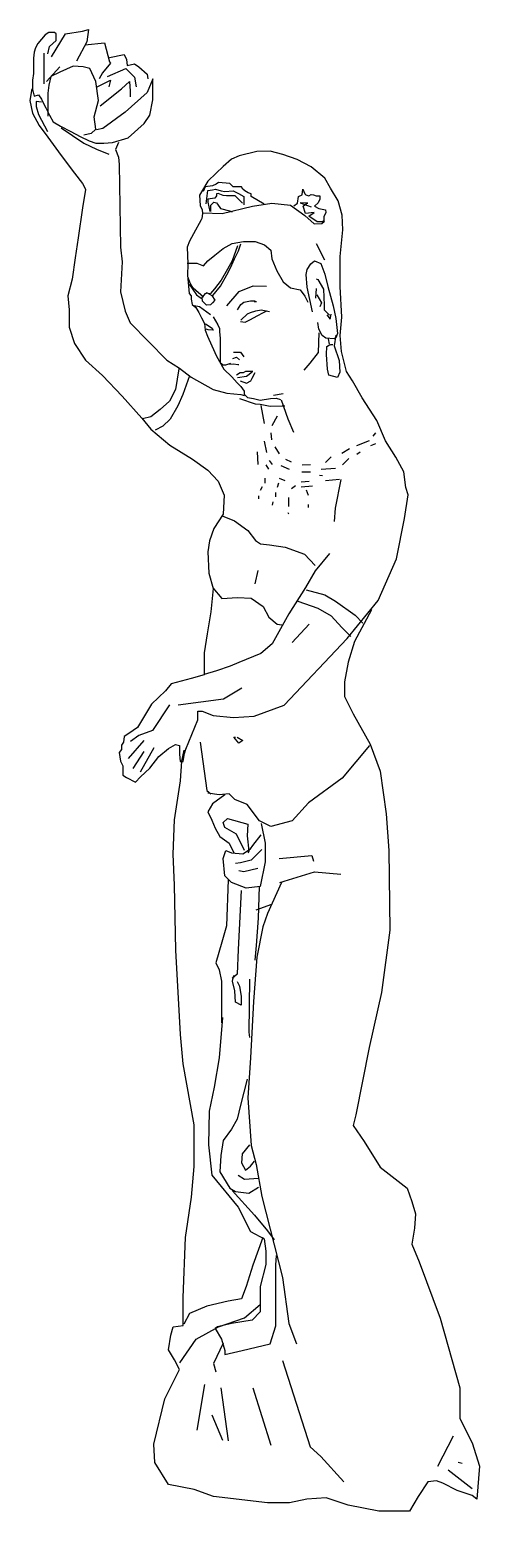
# Model space of a CAD drawing. Header units: millimetres. Extents: x -1413 to 9193, y 11663 to 17984.
# Drawn here: x 4820 to 5174, y 13979 to 15146 of the extents above; entities that cross this region are included whole.
import ezdxf

# ---------------------------------------------------------------- set-up
doc = ezdxf.new("R2010")
doc.units = ezdxf.units.MM

# ---------------------------------------------------------------- blocks, each defined once
blk = doc.blocks.new('A$C42077254')
for p, q in [((41.6, 1166), (46.2, 1167.2)), ((46.2, 1167.2), (45, 1157.4)), ((6.4, 1156.2), (4.6, 1152.8)), ((9.2, 1159.7), (6.4, 1156.2)), ((12.1, 1163.1), (9.2, 1159.7)), ((15, 1164.9), (12.1, 1163.1)), ((19.6, 1164.9), (15, 1164.9)), ((15.6, 1153.9), (20.8, 1158.5)), ((17.3, 1145.8), (28.3, 1163.7)), ((20.8, 1163.7), (19.6, 1164.9)), ((20.8, 1160.3), (20.8, 1163.7)), ((20.8, 1158.5), (20.8, 1160.3)), ((28.3, 1163.7), (41.6, 1166)), ((45, 1157.4), (36.9, 1142.4)), ((43.3, 1155.1), (58.9, 1156.8)), ((58.9, 1156.8), (62.9, 1141.8)), ((3.5, 1149.3), (2.9, 1144.7)), ((2.9, 1144.7), (2.9, 1138.9)), ((4.6, 1152.8), (3.5, 1149.3)), ((11.5, 1124.5), (11.5, 1148.7)), ((14.4, 1148.1), (15.6, 1153.9)), ((62.9, 1145.3), (74.5, 1147.6)), ((74.5, 1147.6), (76.2, 1143.5)), ((2.9, 1132.6), (2.3, 1127.4)), ((2.9, 1138.9), (2.9, 1132.6)), ((13.3, 1126.2), (23.7, 1137.8)), ((23.7, 1133.7), (16.7, 1130.3)), ((34.1, 1138.3), (23.7, 1133.7)), ((42.1, 1137.8), (34.1, 1138.3)), ((47.3, 1136.6), (42.1, 1137.8)), ((52, 1126.2), (47.3, 1136.6)), ((57.2, 1133.1), (54.8, 1128.5)), ((63.5, 1140.6), (57.2, 1133.1)), ((61.2, 1130.3), (75.6, 1136.6)), ((62.9, 1141.8), (63.5, 1140.6)), ((75.6, 1136.6), (82.6, 1129.7)), ((76.2, 1143.5), (76.8, 1138.9)), ((76.8, 1138.9), (82.6, 1140.1)), ((82.6, 1140.1), (86, 1137.8)), ((86, 1137.8), (92.4, 1132)), ((2.3, 1127.4), (2.3, 1119.9)), ((15, 1123.3), (14.4, 1117)), ((16.7, 1130.3), (15, 1123.3)), ((54.3, 1111.2), (52, 1126.2)), ((53.1, 1122.2), (63.5, 1127.4)), ((63.5, 1127.4), (62.4, 1122.2)), ((72.2, 1120.5), (78.5, 1126.2)), ((78.5, 1126.2), (79.1, 1118.7)), ((82.6, 1129.7), (83.7, 1122.2)), ((92.4, 1132), (92.9, 1128.5)), ((97, 1128.5), (92.4, 1117.6)), ((97, 1123.3), (97, 1128.5)), ((97, 1111.8), (97, 1123.3)), ((1.7, 1120.5), (0, 1111.2)), ((0, 1111.2), (2.3, 1101.4)), ((2.3, 1119.9), (3.5, 1114.7)), ((3.5, 1114.7), (6.9, 1115.8)), ((9.2, 1110.1), (5.2, 1110.6)), ((5.2, 1110.6), (5.2, 1106.6)), ((6.9, 1115.8), (9.2, 1112.4)), ((9.2, 1112.4), (10.4, 1110.1)), ((10.4, 1110.1), (12.7, 1105.5)), ((14.4, 1117), (14.4, 1104.9)), ((50.8, 1098.5), (54.3, 1111.2)), ((55.4, 1107.2), (72.2, 1120.5)), ((92.4, 1117.6), (75.1, 1102)), ((79.1, 1118.7), (79.1, 1114.1)), ((94.7, 1099.7), (97, 1111.8)), ((2.3, 1101.4), (7.5, 1091.6)), ((5.2, 1106.6), (6.9, 1100.3)), ((6.9, 1100.3), (13.9, 1087)), ((12.7, 1105.5), (15.6, 1099.7)), ((14.4, 1104.9), (14.4, 1099.1)), ((15.6, 1099.7), (18.5, 1094.5)), ((52, 1088.7), (50.8, 1098.5)), ((75.1, 1102), (57.7, 1089.3)), ((90.1, 1093.3), (94.7, 1099.7)), ((7.5, 1091.6), (14.4, 1082.4)), ((18.5, 1094.5), (24.2, 1091)), ((24.2, 1091), (32.3, 1087)), ((24.8, 1089.9), (42.7, 1077.8)), ((32.3, 1087), (39.8, 1083)), ((52, 1088.7), (48.5, 1085.3)), ((57.7, 1089.3), (52.5, 1088.1)), ((77.4, 1081.8), (90.1, 1093.3)), ((14.4, 1082.4), (24.8, 1068)), ((39.8, 1083), (46.8, 1079.5)), ((48.5, 1085.3), (42.7, 1084.1)), ((42.7, 1077.8), (52.5, 1073.1)), ((46.8, 1079.5), (52, 1077.8)), ((52, 1077.8), (55.4, 1077.8)), ((55.4, 1077.8), (58.3, 1077.8)), ((58.3, 1077.8), (65.2, 1078.3)), ((65.2, 1078.3), (77.4, 1081.8)), ((69.9, 1078.3), (67.5, 1072.6)), ((24.8, 1068), (35.2, 1054.1)), ((52.5, 1073.1), (62.4, 1069.1)), ((67.5, 1072.6), (69.9, 1066.8)), ((69.9, 1066.8), (70.4, 1061)), ((158.9, 1065), (152.3, 1059.4)), ((165, 1067.6), (158.9, 1065)), ((178.7, 1071.1), (165, 1067.6)), ((189.3, 1071.4), (178.7, 1071.1)), ((199.2, 1068.8), (189.3, 1071.4)), ((210.5, 1064.8), (199.2, 1068.8)), ((221.6, 1059.1), (210.5, 1064.8)), ((35.2, 1054.1), (41.6, 1046)), ((70.4, 1061), (71.6, 995.8)), ((146.7, 1054.2), (140.3, 1047.8)), ((152.3, 1059.4), (146.7, 1054.2)), ((232.2, 1050.2), (221.6, 1059.1)), ((41.6, 1046), (43.9, 1041.4)), ((43.9, 1041.1), (41.6, 1026.7)), ((136, 1040.8), (133.7, 1036.8)), ((140.3, 1047.8), (136, 1040.8)), ((138.1, 1043.4), (136.5, 1039.7)), ((143.8, 1044.2), (138.1, 1043.4)), ((138.9, 1030), (140.1, 1040.5)), ((140.1, 1040.5), (143.8, 1041)), ((146.7, 1045.4), (143.8, 1044.2)), ((143.8, 1041), (146.2, 1041.4)), ((146.2, 1041.4), (150.7, 1040.1)), ((148.7, 1046.6), (146.7, 1045.4)), ((157.6, 1045.8), (148.7, 1046.6)), ((150.7, 1040.1), (153.6, 1039.7)), ((153.6, 1039.7), (160.1, 1040.1)), ((160.1, 1043.4), (157.6, 1045.8)), ((161.7, 1043.4), (160.1, 1043.4)), ((160.1, 1040.1), (164.5, 1038.1)), ((166.6, 1043.4), (161.7, 1043.4)), ((167.8, 1041.4), (166.6, 1043.4)), ((169.4, 1040.1), (167.8, 1041.4)), ((171.9, 1038.5), (169.4, 1040.1)), ((214.5, 1036.9), (214.9, 1041.4)), ((214.9, 1041.4), (216.6, 1037.7)), ((236.9, 1042.2), (232.2, 1050.2)), ((242.8, 1032.3), (236.9, 1042.2)), ((133.7, 1036.8), (134.2, 1028.5)), ((134.2, 1028.5), (135.8, 1025.2)), ((145.8, 1034.5), (140.1, 1033.6)), ((140.1, 1033.6), (140.1, 1031.2)), ((140.1, 1031.2), (141.8, 1023.9)), ((142.6, 1028.8), (145, 1031.2)), ((142.6, 1023.9), (142.6, 1028.8)), ((145, 1031.2), (147.1, 1030.8)), ((147.1, 1036.1), (145.8, 1034.5)), ((148.3, 1038.1), (147.1, 1037.7)), ((147.1, 1037.7), (147.1, 1036.1)), ((147.1, 1030.8), (147.9, 1029.6)), ((147.9, 1029.6), (150.3, 1026.3)), ((152.3, 1036.5), (148.3, 1038.1)), ((151.5, 1022.3), (175.5, 1028)), ((154.8, 1036.1), (152.3, 1036.5)), ((158.8, 1036.1), (154.8, 1036.1)), ((161.7, 1036.1), (158.8, 1036.1)), ((167.4, 1030.4), (161.7, 1036.1)), ((164.5, 1038.1), (168.6, 1035.7)), ((168.6, 1035.7), (168.6, 1033.2)), ((168.6, 1033.2), (168.6, 1029.2)), ((174.3, 1037.7), (171.9, 1038.5)), ((174.3, 1035.7), (174.3, 1037.7)), ((184.5, 1029.6), (174.3, 1035.7)), ((175.5, 1028), (190.6, 1030.4)), ((190.6, 1030.4), (205.2, 1028.8)), ((205.2, 1028.8), (216.6, 1020.6)), ((208, 1028.4), (210.9, 1030.4)), ((210.9, 1030.4), (211.7, 1035.7)), ((211.7, 1035.7), (214.5, 1036.9)), ((212.9, 1030.8), (221.5, 1027.5)), ((219, 1030.4), (212.9, 1030.8)), ((215.4, 1028), (218.2, 1030.4)), ((217, 1022.3), (215.4, 1028)), ((216.6, 1037.7), (217.4, 1036.9)), ((217.4, 1036.9), (219.8, 1036.1)), ((218.2, 1030.4), (219, 1030.4)), ((219.8, 1036.1), (221.5, 1037.3)), ((221.5, 1037.3), (223.5, 1036.9)), ((223.5, 1036.9), (225.5, 1036.1)), ((227.1, 1030.8), (224.3, 1028)), ((224.3, 1028), (227.6, 1026.3)), ((225.5, 1036.1), (228.4, 1036.1)), ((228.4, 1033.6), (227.1, 1030.8)), ((228.4, 1036.1), (228.4, 1033.6)), ((246.1, 1021), (242.8, 1032.3)), ((41.6, 1026.7), (38.1, 1003)), ((134.9, 1017.4), (128.9, 1006.3)), ((135.6, 1018.4), (134.9, 1017.4)), ((136, 1022.2), (135.6, 1018.4)), ((135.8, 1025.2), (136, 1022.2)), ((136.1, 1022.7), (151.5, 1022.3)), ((150.3, 1026.3), (157.2, 1024.3)), ((157.2, 1024.3), (159.3, 1023.5)), ((216.6, 1020.6), (223.9, 1014.1)), ((223.9, 1023.1), (217, 1022.3)), ((219.8, 1020.2), (223.9, 1023.1)), ((226.3, 1015.8), (219.8, 1020.2)), ((230.4, 1015.8), (226.3, 1015.8)), ((227.6, 1026.3), (232.8, 1025.1)), ((230, 1014.5), (232, 1016.2)), ((231.6, 1016.6), (230.4, 1015.8)), ((233.2, 1023.1), (231.6, 1019.8)), ((231.6, 1019.8), (231.6, 1016.6)), ((232.8, 1025.1), (233.2, 1023.1)), ((246.6, 1009.5), (246.1, 1021)), ((128.9, 1006.3), (125.8, 1000.6)), ((223.9, 1014.1), (230, 1014.5)), ((244.3, 988.3), (246.6, 1009.5)), ((38.1, 1003), (35.8, 987.5)), ((71.6, 995.8), (72.7, 984.3)), ((125.8, 1000.6), (124, 995.7)), ((124, 995.7), (124.4, 982.7)), ((145.8, 989.4), (152.3, 994.6)), ((152.3, 994.6), (159.3, 998.7)), ((159.3, 998.7), (168.2, 1000.3)), ((163.7, 996.7), (159.3, 984.9)), ((161.3, 986.5), (164.5, 993)), ((164.5, 993), (166.2, 998.3)), ((168.2, 1000.3), (177.5, 1000.3)), ((177.5, 1000.3), (184.9, 997.5)), ((184.9, 997.5), (189.7, 993.4)), ((189.7, 993.4), (190.6, 986.5)), ((225.5, 998.7), (232, 985.7)), ((35.8, 987.5), (33.5, 970.7)), ((72.7, 984.3), (71.6, 960.6)), ((123.9, 983.3), (131.6, 983.3)), ((124.4, 982.7), (124.2, 973.8)), ((131.6, 983.3), (136.9, 981.2)), ((136.9, 981.2), (140.1, 984.9)), ((140.1, 984.9), (145.8, 989.4)), ((159.3, 984.9), (155.6, 978.4)), ((158, 979.6), (161.3, 986.5)), ((190.6, 986.5), (194.6, 977.2)), ((218.3, 978.1), (221.3, 982.6)), ((221.3, 982.6), (224.2, 984.9)), ((224.2, 984.9), (229.3, 982.8)), ((229.3, 982.8), (232.2, 974.6)), ((244.5, 964.8), (244.3, 988.3)), ((33.5, 970.7), (30, 957.5)), ((124.2, 973.8), (125.6, 959.4)), ((126.3, 967.4), (124.7, 971.9)), ((150.7, 969.9), (145.4, 963)), ((150.3, 965), (155.2, 973.9)), ((155.6, 978.4), (150.7, 969.9)), ((155.2, 973.9), (158, 979.6)), ((194.6, 977.2), (199.5, 968.6)), ((217.6, 974.3), (218.3, 978.1)), ((218.5, 964.2), (217.6, 974.3)), ((225.6, 970.8), (226.7, 970.3)), ((226.7, 970.3), (231.2, 962.6)), ((232.2, 974.6), (234.8, 964.7)), ((30, 957.5), (31.2, 946.5)), ((71.6, 960.6), (75.1, 945.4)), ((125.5, 966.6), (128.4, 962.5)), ((125.6, 959.4), (127, 957.5)), ((128.8, 963.4), (126.3, 967.4)), ((127, 957.5), (127, 954.7)), ((128.4, 962.5), (131.2, 958.1)), ((136.9, 956.5), (128.8, 963.4)), ((131.2, 958.1), (134.1, 956.1)), ((135.7, 956.1), (138.5, 959.3)), ((138.5, 959.3), (139.7, 960.1)), ((139.7, 959.7), (143.4, 957.7)), ((142.2, 959.3), (141, 958.9)), ((145.4, 963), (142.2, 959.3)), ((143.4, 957.7), (145.8, 954)), ((144.2, 957.7), (150.3, 965)), ((155.2, 949.6), (164.9, 960.9)), ((164.9, 960.9), (175.9, 965.4)), ((175.9, 965.4), (186.5, 965)), ((199.5, 968.6), (205.2, 963.8)), ((205.2, 963.8), (212.9, 962.1)), ((212.9, 962.1), (216.6, 957.3)), ((216.6, 957.3), (219, 952.4)), ((222.5, 944.9), (218.5, 964.2)), ((225.6, 963.3), (224.9, 955.7)), ((226, 958.1), (229.6, 952)), ((231.2, 962.6), (231.9, 950.1)), ((234.8, 964.7), (239, 949.6)), ((245.7, 940.7), (244.5, 964.8)), ((31.2, 946.5), (31.2, 932.7)), ((127, 954.7), (128, 950.7)), ((128, 950.7), (130.8, 948.3)), ((133.6, 948.7), (129.6, 949.6)), ((130.8, 948.3), (133.1, 944.3)), ((142.2, 942.6), (133.6, 948.7)), ((134.1, 956.1), (135.7, 955.2)), ((136.1, 953.2), (135.7, 956.1)), ((139.3, 950), (136.1, 953.2)), ((142.2, 950.4), (139.3, 950)), ((143.8, 952), (142.2, 950.4)), ((145.8, 954), (143.8, 952)), ((163.5, 946.3), (166.1, 950.6)), ((166.1, 950.6), (168.5, 952.5)), ((168.5, 952.5), (173.7, 953.5)), ((173.7, 953.5), (177.5, 953.5)), ((173.7, 944.2), (178, 945.6)), ((176.8, 953), (178.5, 953)), ((178, 945.6), (182.1, 946.3)), ((182.1, 946.3), (188.7, 945.1)), ((184, 944.2), (186.8, 945.6)), ((229.6, 952), (228.4, 948.9)), ((231.9, 950.1), (231.9, 946.3)), ((231.9, 946.3), (235.9, 942.3)), ((239, 949.6), (241.1, 939.7)), ((75.1, 945.4), (79.1, 936.1)), ((79.1, 936.1), (108, 906.7)), ((133.1, 944.3), (135.3, 940.1)), ((135.3, 940.1), (137.7, 935.7)), ((137.7, 935.7), (138.1, 930.3)), ((138.3, 935.4), (143.6, 932.1)), ((144.5, 940.9), (148.1, 934.7)), ((148.1, 934.7), (149.3, 931.8)), ((165.9, 937.1), (169.7, 936.8)), ((166.1, 938.3), (171.4, 943.2)), ((169.7, 936.8), (173.3, 938.5)), ((171.4, 943.2), (173.7, 944.2)), ((173.3, 938.5), (176.8, 940.4)), ((176.8, 940.4), (179, 941.8)), ((179, 941.8), (184, 944.2)), ((227.7, 931.2), (226.7, 936.4)), ((233.8, 942.5), (236.6, 939)), ((236.6, 939), (237.3, 943)), ((241.1, 939.7), (242.3, 927.9)), ((244.3, 926.2), (245.7, 940.7)), ((31.2, 932.7), (35.2, 920)), ((138.1, 930.3), (140, 925.6)), ((140.5, 930.7), (139, 931.1)), ((140, 925.6), (143.3, 918.1)), ((144.5, 930.4), (140.5, 930.7)), ((143.6, 932.1), (144.5, 930.4)), ((149.3, 931.8), (149.5, 929)), ((149.5, 929), (150, 924.2)), ((150, 924.2), (150, 914.5)), ((227.5, 928.2), (227.2, 912.9)), ((230.3, 926.3), (227.7, 931.2)), ((233.1, 924.2), (230.3, 926.3)), ((239.7, 923.5), (233.1, 924.2)), ((235.9, 919.5), (235.2, 923.7)), ((240.9, 926.5), (239.7, 918.1)), ((240.9, 924.4), (239.7, 923.5)), ((242.3, 927.9), (240.9, 924.4)), ((245.5, 913.5), (244.3, 926.2)), ((35.2, 920), (43.9, 906.7)), ((143.3, 918.1), (147.1, 909.8)), ((150, 914.5), (150, 907.4)), ((160.4, 913.1), (165.9, 913.1)), ((165.9, 913.1), (168.5, 909.3)), ((227.2, 912.9), (220.4, 904.4)), ((233.6, 911.2), (233.8, 917.6)), ((234.5, 899.7), (233.6, 911.2)), ((233.8, 917.6), (235.2, 918.3)), ((235.2, 918.3), (237.1, 919)), ((237.1, 919), (238.5, 919)), ((239.7, 918.1), (243.5, 906.5)), ((249.5, 897.9), (245.5, 913.5)), ((43.9, 906.7), (57.2, 894.6)), ((108, 906.7), (117.8, 900.4)), ((117.4, 900), (114.9, 883.7)), ((117.8, 900.4), (127, 893.4)), ((147.1, 909.8), (152.7, 899.7)), ((150, 907.4), (150, 905)), ((150, 905), (151.4, 903.6)), ((151.4, 903.6), (152.4, 903.1)), ((152.4, 903.1), (154.5, 903.1)), ((152.7, 899.7), (159.1, 893.6)), ((154.5, 903.1), (158.3, 904.3)), ((157.3, 903.6), (160.4, 903.8)), ((160, 908.1), (162.8, 909)), ((160.4, 903.8), (163.9, 903.3)), ((162.8, 909), (165.2, 907.1)), ((163.9, 903.3), (164.7, 903.4)), ((220.4, 904.4), (215.9, 899)), ((235.5, 895), (234.5, 899.7)), ((243.5, 906.5), (244.2, 897.3)), ((57.2, 894.6), (72.7, 878.4)), ((125.9, 894.3), (120.6, 879.7)), ((127, 893.4), (144.3, 883.6)), ((159.1, 893.6), (163.3, 888.8)), ((162.7, 895.1), (165.7, 897.1)), ((163.3, 888.8), (166.2, 886)), ((163.7, 893.1), (170.6, 894.1)), ((165.7, 897.1), (168.2, 897.1)), ((165.7, 890.6), (170.6, 888.7)), ((168.2, 897.1), (170.1, 898)), ((170.1, 898), (175.6, 898)), ((170.6, 894.1), (175.1, 897.6)), ((170.6, 888.7), (174.1, 890.6)), ((174.1, 890.6), (175.1, 892.6)), ((175.1, 892.6), (177.5, 897.1)), ((242.3, 893.1), (235.5, 895)), ((244.2, 897.3), (242.3, 893.1)), ((254.1, 890.4), (249.5, 897.9)), ((261.6, 877.2), (254.1, 890.4)), ((72.7, 878.4), (88.3, 861.1)), ((114.9, 883.7), (110.1, 874.4)), ((120.6, 879.7), (116.6, 870.7)), ((144.3, 883.6), (155.3, 880.7)), ((155.3, 880.7), (166.3, 879.6)), ((165.2, 876.6), (177.5, 872.4)), ((166.2, 886), (168.8, 882.3)), ((166.3, 879.6), (169.2, 879)), ((168.8, 882.3), (168.8, 879.9)), ((168.8, 879.9), (171.4, 877.3)), ((171.4, 877.3), (176.1, 876.6)), ((176.1, 876.6), (181.3, 875.2)), ((181.3, 875.2), (189.5, 876.6)), ((189.5, 876.6), (194, 876.8)), ((191.9, 879.2), (199.4, 880.6)), ((194, 876.8), (197.5, 875.7)), ((197.9, 875.6), (203.2, 860.6)), ((273.2, 859.3), (261.6, 877.2)), ((102.8, 867.9), (95.4, 862.2)), ((110.1, 874.4), (102.8, 867.9)), ((116.6, 870.7), (110.5, 860.2)), ((177.5, 872.4), (181.5, 872.1)), ((181.5, 872.1), (189.3, 870.5)), ((182, 871.1), (184.5, 856.9)), ((189.3, 870.5), (198.7, 870.7)), ((198.7, 870.7), (200.8, 870.7)), ((88.3, 861.1), (95.3, 852.5)), ((95.4, 862.2), (88.9, 860.6)), ((95.3, 852.5), (110.3, 839.8)), ((104.8, 854.9), (98.7, 851.6)), ((110.5, 860.2), (104.8, 854.9)), ((191, 855.3), (195, 863)), ((203.2, 860.6), (207.6, 850)), ((280.1, 843.1), (273.2, 859.3)), ((184.5, 843), (186.5, 834.1)), ((189.9, 849.4), (190.4, 844)), ((257.6, 839.5), (267.5, 843.5)), ((268.5, 839.5), (272.5, 841)), ((270.5, 846.9), (272.5, 849.4)), ((288.2, 830.4), (280.1, 843.1)), ((110.3, 839.8), (128.2, 828.8)), ((128.2, 828.8), (140.3, 820.2)), ((179, 834.6), (179.5, 824.7)), ((192.9, 838.5), (196.3, 833.1)), ((232.9, 826.2), (237.4, 830.6)), ((245.8, 833.6), (251.7, 837.1)), ((246.3, 824.2), (251.2, 829.2)), ((257.6, 832.6), (260.1, 834.6)), ((294.5, 818.9), (288.2, 830.4)), ((140.3, 820.2), (148.4, 811.5)), ((186, 824.2), (187.9, 820.8)), ((188.4, 827.7), (190.9, 824.7)), ((197.8, 823.7), (204.3, 820.8)), ((201.3, 828.7), (205.7, 826.7)), ((214.1, 818.8), (221.1, 818.8)), ((214.6, 824.2), (221.1, 824.7)), ((229.5, 820.8), (240.8, 821.8)), ((296.2, 806.4), (294.5, 818.9)), ((148.4, 811.5), (153, 800.5)), ((183, 806.9), (181.5, 804)), ((185, 813.8), (185, 809.9)), ((195.9, 809.9), (194.9, 806.4)), ((196.3, 813.8), (200.8, 811.9)), ((209.2, 807.9), (206.2, 805.5)), ((213.6, 810.9), (220.1, 811.4)), ((213.6, 806.9), (222.5, 807.9)), ((228, 816.3), (230.5, 815.8)), ((232.9, 811.9), (243.8, 812.9)), ((244.9, 812.7), (240.4, 790.2)), ((297.9, 800.6), (296.2, 806.4)), ((153, 800.5), (152.4, 785.5)), ((180, 800), (180, 797.5)), ((191.4, 795.1), (190.9, 792.6)), ((193.4, 802.5), (193.4, 799)), ((203.8, 798.5), (203.8, 791.6)), ((217.6, 804.5), (219.1, 800.5)), ((295.1, 782.1), (297.9, 800.6)), ((152.4, 785.5), (144.9, 774.2)), ((151.6, 784.2), (161.3, 780.1)), ((203.3, 786.7), (203.8, 785.7)), ((219.1, 793.1), (219.1, 790.6)), ((240.4, 790.2), (239.7, 779.7)), ((288.7, 750.4), (295.1, 782.1)), ((144.9, 774.2), (141.5, 764.4)), ((161.3, 780.1), (171.8, 772.6)), ((171.8, 772.6), (177.8, 764.8)), ((141.5, 764.4), (140.3, 755.8)), ((177.8, 764.8), (181.6, 762.1)), ((181.6, 762.1), (188.7, 761.4)), ((188.7, 761.4), (201.1, 759.5)), ((201.1, 759.5), (216.4, 753.9)), ((140.3, 755.8), (140.9, 739)), ((216.4, 753.9), (224.7, 744.9)), ((235.9, 754.6), (224.7, 740.8)), ((274.3, 717.5), (288.7, 750.4)), ((140.9, 739), (144.4, 726.9)), ((179.5, 741), (177.1, 730.6)), ((224.7, 740.8), (217.2, 727.7)), ((144.4, 726.9), (142.6, 708.5)), ((144.1, 727.3), (151.2, 719)), ((217.2, 727.7), (204.1, 707)), ((217.6, 725.8), (232.2, 722)), ((151.2, 719), (163.6, 719.8)), ((163.6, 719.8), (174.4, 719.4)), ((174.4, 719.4), (183.8, 712.7)), ((183.8, 712.7), (188.3, 704.4)), ((211.2, 716.8), (226.9, 711.5)), ((232.2, 722), (240.8, 716.8)), ((240.8, 716.8), (256.2, 705.9)), ((250, 687.5), (274.3, 717.5)), ((142.6, 708.5), (139.7, 691.2)), ((188.3, 704.4), (194.7, 698.8)), ((204.1, 707), (190.9, 683.4)), ((226.9, 711.5), (237.4, 705.5)), ((237.4, 705.5), (245.7, 696.2)), ((269.1, 710.2), (255.6, 685.1)), ((256.2, 705.9), (262.2, 699.6)), ((139.7, 691.2), (137.4, 676.2)), ((194.7, 698.8), (198.4, 698.4)), ((220, 698.8), (206.5, 684.3)), ((245.7, 696.2), (252.8, 689.1)), ((190.9, 683.4), (181.9, 675.6)), ((200.4, 635), (250, 687.5)), ((255.6, 685.1), (250.8, 668.8)), ((137.4, 676.2), (137.4, 658.8)), ((157.9, 665.8), (147.1, 662.1)), ((164.7, 668.5), (157.9, 665.8)), ((181.9, 675.6), (164.7, 668.5)), ((250.8, 668.8), (247.9, 653.4)), ((127, 656), (111.5, 651.9)), ((137.4, 658.8), (127, 656)), ((147.1, 662.1), (137.3, 659.1)), ((106.8, 646.2), (95.9, 635.8)), ((111.5, 651.9), (106.8, 646.2)), ((152.5, 640), (167, 648.7)), ((247.9, 653.4), (247.9, 641.8)), ((95.9, 635.8), (84.9, 617.3)), ((110.1, 635.2), (96.6, 615)), ((116.9, 635.2), (152.5, 640)), ((132.3, 623.5), (132.3, 630.4)), ((132.3, 630.4), (135.7, 630.4)), ((135.7, 630.4), (144.4, 626.9)), ((176.7, 626.4), (200.4, 635)), ((247.9, 641.8), (254.7, 628.3)), ((127.6, 611.9), (132.3, 623.5)), ((144.4, 626.9), (160.5, 625.2)), ((160.5, 625.2), (176.7, 626.4)), ((254.7, 628.3), (268.1, 604.2)), ((74.5, 610.4), (73.9, 605.8)), ((78, 612.7), (74.5, 610.4)), ((89.9, 607.3), (77.4, 592.9)), ((84.9, 617.3), (78, 612.7)), ((86, 611.1), (79.3, 606.3)), ((96.6, 615), (86, 611.1)), ((125.3, 606.2), (127.6, 611.9)), ((160.8, 609.7), (162.1, 609.7)), ((164.7, 605.1), (160.8, 609.7)), ((163.4, 609.7), (167.9, 607.1)), ((167.9, 607.1), (164.7, 605.1)), ((72.2, 600), (70.5, 597.7)), ((70.5, 597.7), (71.6, 590.8)), ((73.9, 605.8), (72.2, 603.5)), ((72.2, 603.5), (72.2, 600)), ((89.9, 598.6), (81.2, 585.1)), ((97.6, 601.5), (87, 582.3)), ((101.7, 594.6), (109.2, 601)), ((109.2, 601), (114.9, 603.9)), ((114.9, 603.9), (117.8, 603.3)), ((117.8, 603.3), (117.8, 596.4)), ((117.8, 596.4), (118.4, 590.6)), ((119.8, 590.9), (121.7, 599.6)), ((120.7, 590.6), (121.9, 596.9)), ((121.9, 596.9), (123, 600.4)), ((123, 600.4), (125.3, 606.2)), ((134.3, 605.8), (139.5, 567.7)), ((267.4, 603.2), (246.1, 577.4)), ((268.1, 604.2), (275.9, 583.1)), ((71.6, 590.8), (73.4, 587.3)), ((73.4, 587.3), (73.4, 579.8)), ((87.2, 578.5), (94.7, 585.4)), ((94.7, 585.4), (101.7, 594.6)), ((118.4, 590.6), (120.7, 590.6)), ((118.8, 575.5), (119.8, 590.9)), ((73.4, 579.8), (76.2, 578.1)), ((76.2, 578.1), (83.2, 574.4)), ((83.2, 574.4), (87.2, 578.5)), ((114, 544.7), (118.8, 575.5)), ((246.1, 577.4), (219.6, 558)), ((275.9, 583.1), (280.7, 549.3)), ((139.5, 567.7), (142.7, 565.1)), ((149.1, 564.4), (140.1, 565.7)), ((153.7, 564.4), (144, 557.3)), ((156.9, 565.1), (149.1, 564.4)), ((161.4, 560.6), (156.9, 565.1)), ((171.1, 556.7), (161.4, 560.6)), ((144, 557.3), (140.1, 550.9)), ((140.1, 550.9), (143.3, 544.4)), ((180.8, 543.8), (171.1, 556.7)), ((219.6, 558), (206.7, 543.8)), ((280.7, 549.3), (282.6, 520.5)), ((113, 517.7), (114, 544.7)), ((143.3, 544.4), (145.9, 538)), ((145.9, 538), (149.8, 531.5)), ((152.4, 542.5), (155.6, 545.7)), ((153.7, 538.6), (152.4, 542.5)), ((162.7, 533.4), (153.7, 538.6)), ((155.6, 545.7), (171.8, 541.2)), ((171.8, 541.2), (171.1, 532.2)), ((189.9, 539.3), (180.8, 543.8)), ((182.1, 541.8), (185.3, 526.3)), ((206.7, 543.8), (189.9, 539.3)), ((149.8, 531.5), (156.9, 526.3)), ((156.9, 526.3), (160.8, 518.6)), ((169.2, 520.5), (162.7, 533.4)), ((171.1, 532.2), (172.4, 519.9)), ((175.6, 524.4), (182.1, 532.8)), ((185.3, 526.3), (185.3, 511.5)), ((114, 493.1), (113, 517.7)), ((152.4, 514.1), (154.3, 520.5)), ((153.7, 500.5), (152.4, 514.1)), ((154.3, 520.5), (158.8, 518.6)), ((158.8, 518.6), (167.9, 517.9)), ((167.9, 517.9), (173.7, 521.8)), ((172.4, 519.9), (171.8, 518.6)), ((173.7, 521.8), (175.6, 524.4)), ((182.8, 521.2), (174.4, 512.8)), ((196.3, 514.1), (222.2, 516.6)), ((222.2, 516.6), (223.5, 512.1)), ((282.6, 520.5), (283.6, 457.9)), ((166, 510.8), (162.1, 510.2)), ((168.5, 503.7), (164.7, 504.4)), ((174.4, 512.8), (166, 510.8)), ((179.5, 506.3), (168.5, 503.7)), ((185.3, 511.5), (181.5, 492.1)), ((197, 495.3), (224.1, 503.7)), ((224.1, 503.7), (244.8, 501.8)), ((115, 442), (114, 493.1)), ((158.8, 495.3), (153.7, 500.5)), ((156.3, 497.5), (155, 461.1)), ((170.5, 490.8), (158.8, 495.3)), ((181.5, 492.1), (170.5, 490.8)), ((180.6, 492.1), (179.9, 467.2)), ((198.3, 495.3), (187.3, 470.8)), ((166.5, 489.1), (164.1, 442.6)), ((190.4, 478), (177.9, 473.6)), ((179.9, 467.2), (178.3, 445.6)), ((187.3, 470.8), (183.4, 460.4)), ((155, 461.1), (151.3, 448.3)), ((183.4, 460.4), (178.9, 436.5)), ((283.6, 457.9), (276.8, 408.7)), ((151.3, 448.3), (146.5, 432.1)), ((178.3, 445.6), (177.3, 434.1)), ((118.8, 375.6), (115, 442)), ((146.5, 432.1), (149.2, 426.4)), ((164.1, 442.6), (163.4, 423)), ((178.9, 436.5), (176.3, 401.7)), ((149.2, 426.4), (150.9, 417.6)), ((163.4, 423), (159.4, 419.6)), ((159.7, 417.6), (160.7, 422)), ((150.9, 417.6), (150.9, 392.7)), ((161.4, 409.9), (159.7, 417.6)), ((162.1, 401.1), (161.4, 409.9)), ((163.4, 417.3), (165.1, 413.6)), ((165.1, 413.6), (166.5, 405.5)), ((172.9, 419.3), (172.5, 377.5)), ((276.8, 408.7), (267.2, 365.4)), ((166.5, 398.7), (162.1, 401.1)), ((166.5, 405.5), (166.5, 398.7)), ((176.3, 401.7), (173.7, 357.1)), ((151.7, 388.9), (149.1, 357.3)), ((150.9, 392.7), (150.9, 384.9)), ((120.7, 352.5), (118.8, 375.6)), ((172.5, 377.5), (172.9, 373.1)), ((267.2, 365.4), (256.6, 312.4)), ((129.4, 304.3), (120.7, 352.5)), ((149.1, 357.3), (145.3, 334)), ((173.7, 357.1), (171.8, 325.6)), ((171.1, 340.5), (165.9, 319.8)), ((145.3, 334), (141.4, 315.3)), ((141.4, 315.3), (140.7, 288.8)), ((165.9, 319.8), (163.4, 308.8)), ((171.8, 325.6), (174.3, 288.2)), ((129.4, 271.6), (129.4, 304.3)), ((163.4, 308.8), (158.8, 301.1)), ((256.6, 312.4), (254.7, 303.8)), ((254.7, 303.8), (263.3, 291.2)), ((152.4, 292), (150.4, 280.4)), ((158.8, 301.1), (152.4, 292)), ((140.7, 288.8), (143.3, 264.9)), ((150.4, 280.4), (149.8, 267.5)), ((167.2, 281.7), (166.6, 274.6)), ((173.1, 288.8), (167.2, 281.7)), ((174.3, 288.2), (178.2, 273.3)), ((263.3, 291.2), (275.9, 271)), ((127.5, 247.5), (129.4, 271.6)), ((166.6, 274.6), (169.8, 268.8)), ((169.8, 268.8), (173.7, 272)), ((173.7, 272), (176.9, 275.9)), ((178.2, 273.3), (182.8, 248.1)), ((275.9, 271), (297.1, 254.6)), ((143.3, 264.9), (164, 239.7)), ((149.8, 267.5), (157.5, 254.6)), ((164, 264.9), (169.2, 261.7)), ((169.2, 261.7), (180.2, 262.3)), ((122.7, 215.7), (127.5, 247.5)), ((157.5, 254.6), (162.1, 252)), ((159.5, 252.6), (176.9, 233.3)), ((162.1, 252), (172.4, 250.7)), ((172.4, 250.7), (180.2, 255.2)), ((182.8, 248.1), (198.9, 184.2)), ((297.1, 254.6), (300.9, 244.1)), ((164, 239.7), (173.7, 220.3)), ((300.9, 244.1), (303.8, 234.4)), ((303.8, 234.4), (302.8, 222.9)), ((176.9, 233.3), (187.3, 221)), ((302.8, 222.9), (300.9, 210.3)), ((120.7, 168.5), (122.7, 215.7)), ((173.7, 220.3), (184.7, 214.5)), ((183.4, 215.8), (175.6, 193.9)), ((184.7, 214.5), (186, 204.8)), ((187.3, 221), (192.4, 213.9)), ((300.9, 210.3), (306.7, 196.5)), ((186, 204.8), (186, 194.5)), ((193.7, 193.9), (194.4, 201.6)), ((175.6, 193.9), (170.5, 177.1)), ((186, 194.5), (181.5, 177.1)), ((193.7, 163.5), (193.7, 193.9)), ((306.7, 196.5), (323.1, 152.2)), ((170.5, 177.1), (166.6, 167.4)), ((181.5, 177.1), (181.5, 157)), ((198.9, 184.2), (204.1, 148)), ((120.7, 146.4), (120.7, 168.5)), ((156.2, 165.4), (139.4, 161.6)), ((166.6, 167.4), (156.2, 165.4)), ((193.7, 146.1), (193.7, 163.5)), ((125.9, 155.7), (121.3, 147.3)), ((139.4, 161.6), (125.9, 155.7)), ((148.5, 145.4), (169.2, 152.5)), ((169.2, 152.5), (181.5, 162.8)), ((181.5, 157), (175, 150.6)), ((323.1, 152.2), (338.5, 97.3)), ((111.1, 138.7), (113, 145.4)), ((113, 145.4), (120.7, 146.4)), ((131, 135.7), (148.5, 145.4)), ((147.8, 145.4), (145.9, 144.1)), ((145.9, 144.1), (151.1, 135.7)), ((158.8, 148), (147.8, 145.4)), ((175, 150.6), (158.8, 148)), ((189.2, 131.8), (193.7, 146.1)), ((204.1, 148), (209.9, 131.8)), ((109.2, 127.1), (111.1, 138.7)), ((118.1, 117), (131, 135.7)), ((152.4, 132.5), (144.6, 116.3)), ((151.1, 135.7), (153.7, 126.7)), ((167.2, 126.7), (189.2, 131.8)), ((114, 119.4), (109.2, 127.1)), ((117.9, 111.7), (114, 119.4)), ((153.7, 126.7), (153.7, 123.4)), ((153.7, 123.4), (167.2, 126.7)), ((198.9, 118.7), (220.9, 50.8)), ((106.3, 88.6), (117.9, 111.7)), ((144.6, 116.3), (146.6, 109.9)), ((137.5, 99.9), (131.7, 63.8)), ((150.4, 97.3), (156.2, 55.4)), ((175.6, 97.3), (189.9, 52.1)), ((338.5, 97.3), (338.5, 73.2)), ((97.6, 53), (106.3, 88.6)), ((143.3, 76), (151.7, 56)), ((338.5, 73.2), (348.2, 53.9)), ((333.4, 59.2), (321.1, 35.3)), ((98.6, 38.5), (97.6, 53)), ((220.9, 50.8), (229.3, 43.1)), ((348.2, 53.9), (354, 35.6)), ((109.2, 21.2), (98.6, 38.5)), ((229.3, 43.1), (247.4, 23.1)), ((337.2, 38.6), (340.5, 37.9)), ((354, 35.6), (352, 9.6)), ((320.2, 24.1), (313.5, 23.1)), ((325.1, 22.2), (320.2, 24.1)), ((329.5, 32.7), (348.2, 17.9)), ((129.4, 17.3), (109.2, 21.2)), ((144.8, 11.6), (129.4, 17.3)), ((313.5, 23.1), (305.8, 11.6)), ((336.6, 16.4), (325.1, 22.2)), ((348.2, 12.5), (336.6, 16.4)), ((352, 9.6), (348.2, 12.5)), ((187.2, 6.7), (144.8, 11.6)), ((204.6, 6.7), (187.2, 6.7)), ((218.1, 9.6), (204.6, 6.7)), ((233.5, 10.6), (218.1, 9.6)), ((250.8, 4.8), (233.5, 10.6)), ((274.9, 0), (250.8, 4.8)), ((299, 0), (274.9, 0)), ((305.8, 11.6), (299, 0))]:
    blk.add_line(p, q)

msp = doc.modelspace()

# ---------------------------------------------------------------- block references
msp.add_blockref('A$C42077254', (4820.3, 13979.1))

doc.saveas('drawing.dxf')
